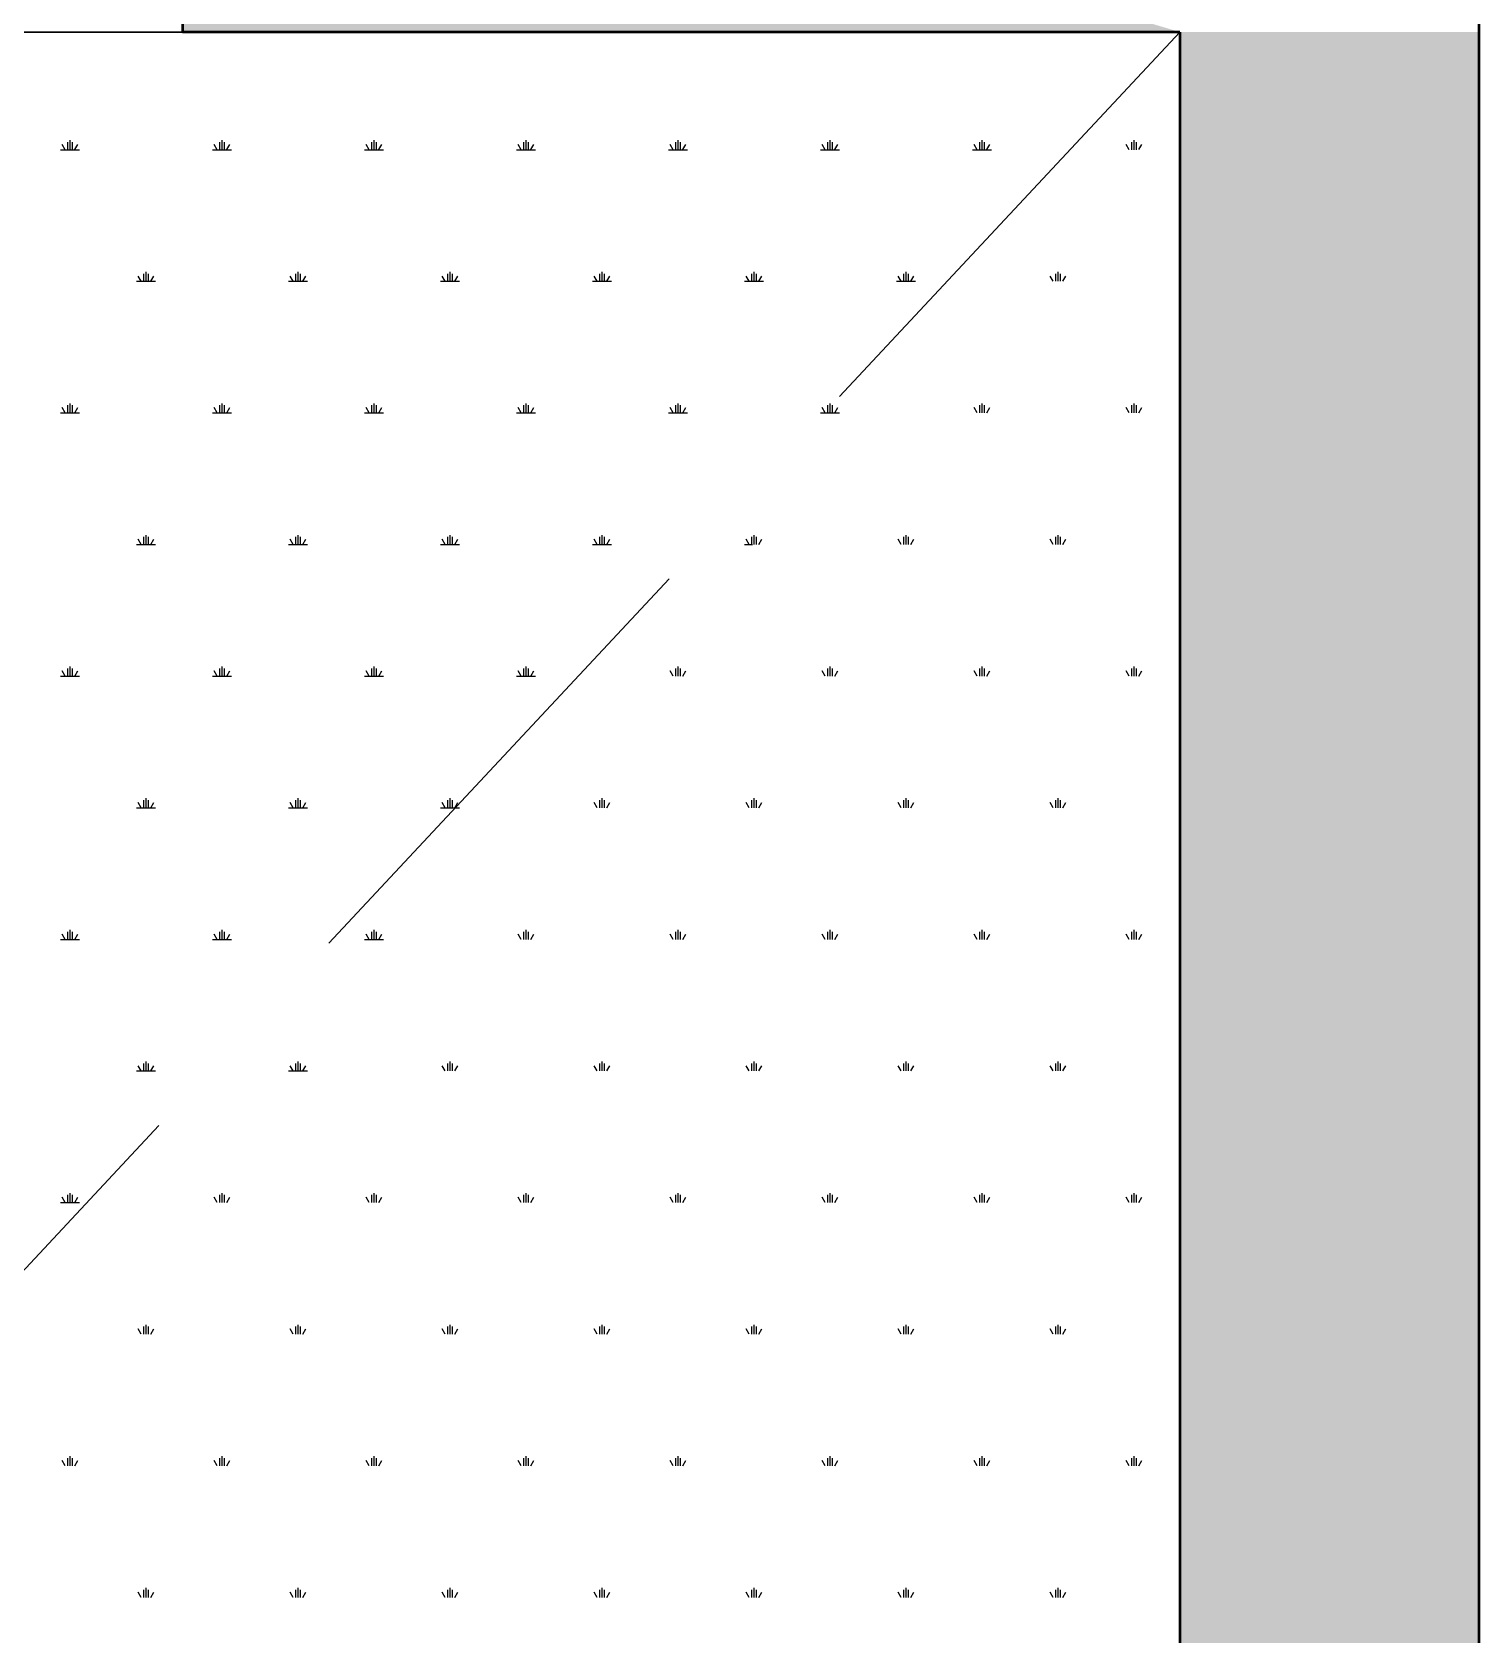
# Model space of a CAD drawing. Header units: millimetres. Extents: x 2999.9 to 3041.9, y 869.6 to 906.3.
# Drawn here: x 3037.994 to 3038.719, y 897.034 to 897.838 of the extents above; entities that cross this region are included whole.
import ezdxf

# ---------------------------------------------------------------- set-up
doc = ezdxf.new("R2010")
doc.units = ezdxf.units.MM
doc.linetypes.add('HIDDEN', pattern=[0.375, 0.25, -0.125])
doc.layers.add('mori', color=166, linetype='Continuous', lineweight=30)

msp = doc.modelspace()

# ---------------------------------------------------------------- linework, layer by layer
at = {"color": 253, "linetype": 'HIDDEN', "lineweight": 0}
msp.add_line((3038.56921, 897.83752), (3035.76921, 894.83817), dxfattribs=at)
at = {"color": 41, "lineweight": 30}
msp.add_line((3038.06921, 897.83752), (3036.56921, 897.83752), dxfattribs=at)
at = {"color": 76, "linetype": 'Continuous'}
for p, q in [((3038.00815, 897.77855), (3038.01767, 897.77855)), ((3038.01053, 897.77855), (3038.009, 897.78119)), ((3038.01172, 897.77855), (3038.01172, 897.78236)), ((3038.01291, 897.77855), (3038.01291, 897.78332)), ((3038.0141, 897.77855), (3038.0141, 897.78236)), ((3038.01529, 897.77856), (3038.01682, 897.7812)), ((3038.08435, 897.77855), (3038.09387, 897.77855)), ((3038.08673, 897.77855), (3038.0852, 897.78119)), ((3038.08792, 897.77855), (3038.08792, 897.78236)), ((3038.08911, 897.77855), (3038.08911, 897.78332)), ((3038.0903, 897.77855), (3038.0903, 897.78236)), ((3038.09149, 897.77856), (3038.09302, 897.7812)), ((3038.16055, 897.77855), (3038.17007, 897.77855)), ((3038.16293, 897.77855), (3038.1614, 897.78119)), ((3038.16412, 897.77855), (3038.16412, 897.78236)), ((3038.16531, 897.77855), (3038.16531, 897.78332)), ((3038.1665, 897.77855), (3038.1665, 897.78236)), ((3038.16769, 897.77856), (3038.16922, 897.7812)), ((3038.23675, 897.77855), (3038.24627, 897.77855)), ((3038.23913, 897.77855), (3038.2376, 897.78119)), ((3038.24032, 897.77855), (3038.24032, 897.78236)), ((3038.24151, 897.77855), (3038.24151, 897.78332)), ((3038.2427, 897.77855), (3038.2427, 897.78236)), ((3038.24389, 897.77856), (3038.24542, 897.7812)), ((3038.31295, 897.77855), (3038.32247, 897.77855)), ((3038.31533, 897.77855), (3038.3138, 897.78119)), ((3038.31652, 897.77855), (3038.31652, 897.78236)), ((3038.31771, 897.77855), (3038.31771, 897.78332)), ((3038.3189, 897.77855), (3038.3189, 897.78236)), ((3038.32009, 897.77856), (3038.32162, 897.7812)), ((3038.38915, 897.77855), (3038.39867, 897.77855)), ((3038.39153, 897.77855), (3038.39, 897.78119)), ((3038.39272, 897.77855), (3038.39272, 897.78236)), ((3038.39391, 897.77855), (3038.39391, 897.78332)), ((3038.3951, 897.77855), (3038.3951, 897.78236)), ((3038.39629, 897.77856), (3038.39782, 897.7812)), ((3038.46535, 897.77855), (3038.47487, 897.77855)), ((3038.46773, 897.77855), (3038.4662, 897.78119)), ((3038.46892, 897.77855), (3038.46892, 897.78236)), ((3038.47011, 897.77855), (3038.47011, 897.78332)), ((3038.4713, 897.77855), (3038.4713, 897.78236)), ((3038.47249, 897.77856), (3038.47402, 897.7812)), ((3038.54393, 897.77855), (3038.5424, 897.78119)), ((3038.54512, 897.77855), (3038.54512, 897.78236)), ((3038.54631, 897.77855), (3038.54631, 897.78332)), ((3038.5475, 897.77855), (3038.5475, 897.78236)), ((3038.54869, 897.77856), (3038.55022, 897.7812)), ((3038.04863, 897.71256), (3038.0471, 897.7152)), ((3038.04982, 897.71256), (3038.04982, 897.71637)), ((3038.05101, 897.71256), (3038.05101, 897.71733)), ((3038.0522, 897.71256), (3038.0522, 897.71637)), ((3038.05339, 897.71256), (3038.05492, 897.7152)), ((3038.12483, 897.71256), (3038.1233, 897.7152)), ((3038.12602, 897.71256), (3038.12602, 897.71637)), ((3038.12721, 897.71256), (3038.12721, 897.71733)), ((3038.1284, 897.71256), (3038.1284, 897.71637)), ((3038.12959, 897.71256), (3038.13112, 897.7152)), ((3038.20103, 897.71256), (3038.1995, 897.7152)), ((3038.20222, 897.71256), (3038.20222, 897.71637)), ((3038.20341, 897.71256), (3038.20341, 897.71733)), ((3038.2046, 897.71256), (3038.2046, 897.71637)), ((3038.20579, 897.71256), (3038.20732, 897.7152)), ((3038.27723, 897.71256), (3038.2757, 897.7152)), ((3038.27842, 897.71256), (3038.27842, 897.71637)), ((3038.27961, 897.71256), (3038.27961, 897.71733)), ((3038.2808, 897.71256), (3038.2808, 897.71637)), ((3038.28199, 897.71256), (3038.28352, 897.7152)), ((3038.35343, 897.71256), (3038.3519, 897.7152)), ((3038.35462, 897.71256), (3038.35462, 897.71637)), ((3038.35581, 897.71256), (3038.35581, 897.71733)), ((3038.357, 897.71256), (3038.357, 897.71637)), ((3038.35819, 897.71256), (3038.35972, 897.7152)), ((3038.42963, 897.71256), (3038.4281, 897.7152)), ((3038.43082, 897.71256), (3038.43082, 897.71637)), ((3038.43201, 897.71256), (3038.43201, 897.71733)), ((3038.4332, 897.71256), (3038.4332, 897.71637)), ((3038.43439, 897.71256), (3038.43592, 897.7152)), ((3038.50583, 897.71256), (3038.5043, 897.7152)), ((3038.50702, 897.71256), (3038.50702, 897.71637)), ((3038.50821, 897.71256), (3038.50821, 897.71733)), ((3038.5094, 897.71256), (3038.5094, 897.71637)), ((3038.51059, 897.71256), (3038.51212, 897.7152)), ((3038.04625, 897.71256), (3038.05577, 897.71256)), ((3038.12245, 897.71256), (3038.13197, 897.71256)), ((3038.19865, 897.71256), (3038.20817, 897.71256)), ((3038.27485, 897.71256), (3038.28437, 897.71256)), ((3038.35105, 897.71256), (3038.36057, 897.71256)), ((3038.42725, 897.71256), (3038.43677, 897.71256)), ((3038.01053, 897.64657), (3038.009, 897.64921)), ((3038.01172, 897.64657), (3038.01172, 897.65038)), ((3038.01291, 897.64657), (3038.01291, 897.65133)), ((3038.0141, 897.64657), (3038.0141, 897.65038)), ((3038.01529, 897.64657), (3038.01682, 897.64921)), ((3038.08673, 897.64657), (3038.0852, 897.64921)), ((3038.08792, 897.64657), (3038.08792, 897.65038)), ((3038.08911, 897.64657), (3038.08911, 897.65133)), ((3038.0903, 897.64657), (3038.0903, 897.65038)), ((3038.09149, 897.64657), (3038.09302, 897.64921)), ((3038.16293, 897.64657), (3038.1614, 897.64921)), ((3038.16412, 897.64657), (3038.16412, 897.65038)), ((3038.16531, 897.64657), (3038.16531, 897.65133)), ((3038.1665, 897.64657), (3038.1665, 897.65038)), ((3038.16769, 897.64657), (3038.16922, 897.64921)), ((3038.23913, 897.64657), (3038.2376, 897.64921)), ((3038.24032, 897.64657), (3038.24032, 897.65038)), ((3038.24151, 897.64657), (3038.24151, 897.65133)), ((3038.2427, 897.64657), (3038.2427, 897.65038)), ((3038.24389, 897.64657), (3038.24542, 897.64921)), ((3038.31533, 897.64657), (3038.3138, 897.64921)), ((3038.31652, 897.64657), (3038.31652, 897.65038)), ((3038.31771, 897.64657), (3038.31771, 897.65133)), ((3038.3189, 897.64657), (3038.3189, 897.65038)), ((3038.32009, 897.64657), (3038.32162, 897.64921)), ((3038.39153, 897.64657), (3038.39, 897.64921)), ((3038.39272, 897.64657), (3038.39272, 897.65038)), ((3038.39391, 897.64657), (3038.39391, 897.65133)), ((3038.3951, 897.64657), (3038.3951, 897.65038)), ((3038.39629, 897.64657), (3038.39782, 897.64921)), ((3038.46773, 897.64657), (3038.4662, 897.64921)), ((3038.46892, 897.64657), (3038.46892, 897.65038)), ((3038.47011, 897.64657), (3038.47011, 897.65133)), ((3038.4713, 897.64657), (3038.4713, 897.65038)), ((3038.47249, 897.64657), (3038.47402, 897.64921)), ((3038.54393, 897.64657), (3038.5424, 897.64921)), ((3038.54512, 897.64657), (3038.54512, 897.65038)), ((3038.54631, 897.64657), (3038.54631, 897.65133)), ((3038.5475, 897.64657), (3038.5475, 897.65038)), ((3038.54869, 897.64657), (3038.55022, 897.64921)), ((3038.00815, 897.64657), (3038.01767, 897.64657)), ((3038.08435, 897.64657), (3038.09387, 897.64657)), ((3038.16055, 897.64657), (3038.17007, 897.64657)), ((3038.23675, 897.64657), (3038.24627, 897.64657)), ((3038.31295, 897.64657), (3038.32247, 897.64657)), ((3038.38915, 897.64657), (3038.39867, 897.64657)), ((3038.05101, 897.58058), (3038.05101, 897.58534)), ((3038.12721, 897.58058), (3038.12721, 897.58534)), ((3038.20341, 897.58058), (3038.20341, 897.58534)), ((3038.27961, 897.58058), (3038.27961, 897.58534)), ((3038.35581, 897.5815), (3038.35581, 897.58534)), ((3038.43201, 897.58058), (3038.43201, 897.58534)), ((3038.50821, 897.58058), (3038.50821, 897.58534)), ((3038.04625, 897.58058), (3038.05577, 897.58058)), ((3038.04863, 897.58058), (3038.0471, 897.58322)), ((3038.04982, 897.58058), (3038.04982, 897.58439)), ((3038.0522, 897.58058), (3038.0522, 897.58439)), ((3038.05339, 897.58058), (3038.05492, 897.58322)), ((3038.12245, 897.58058), (3038.13197, 897.58058)), ((3038.12483, 897.58058), (3038.1233, 897.58322)), ((3038.12602, 897.58058), (3038.12602, 897.58439)), ((3038.1284, 897.58058), (3038.1284, 897.58439)), ((3038.12959, 897.58058), (3038.13112, 897.58322)), ((3038.19865, 897.58058), (3038.20817, 897.58058)), ((3038.20103, 897.58058), (3038.1995, 897.58322)), ((3038.20222, 897.58058), (3038.20222, 897.58439)), ((3038.2046, 897.58058), (3038.2046, 897.58439)), ((3038.20579, 897.58058), (3038.20732, 897.58322)), ((3038.27485, 897.58058), (3038.28437, 897.58058)), ((3038.27723, 897.58058), (3038.2757, 897.58322)), ((3038.27842, 897.58058), (3038.27842, 897.58439)), ((3038.2808, 897.58058), (3038.2808, 897.58439)), ((3038.28199, 897.58058), (3038.28352, 897.58322)), ((3038.35105, 897.58058), (3038.35505, 897.58058)), ((3038.35343, 897.58058), (3038.3519, 897.58322)), ((3038.35462, 897.58058), (3038.35462, 897.58439)), ((3038.35581, 897.58058), (3038.35581, 897.5815)), ((3038.357, 897.58293), (3038.357, 897.58439)), ((3038.357, 897.58058), (3038.357, 897.58293)), ((3038.35819, 897.58058), (3038.35972, 897.58322)), ((3038.42963, 897.58058), (3038.4281, 897.58322)), ((3038.43082, 897.58058), (3038.43082, 897.58439)), ((3038.4332, 897.58058), (3038.4332, 897.58439)), ((3038.43439, 897.58058), (3038.43592, 897.58322)), ((3038.50583, 897.58058), (3038.5043, 897.58322)), ((3038.50702, 897.58058), (3038.50702, 897.58439)), ((3038.5094, 897.58058), (3038.5094, 897.58439)), ((3038.51059, 897.58058), (3038.51212, 897.58322)), ((3038.00815, 897.51459), (3038.01767, 897.51459)), ((3038.01053, 897.51459), (3038.009, 897.51723)), ((3038.01172, 897.51459), (3038.01172, 897.5184)), ((3038.01291, 897.51459), (3038.01291, 897.51935)), ((3038.0141, 897.51459), (3038.0141, 897.5184)), ((3038.01529, 897.51459), (3038.01682, 897.51723)), ((3038.08435, 897.51459), (3038.09387, 897.51459)), ((3038.08673, 897.51459), (3038.0852, 897.51723)), ((3038.08792, 897.51459), (3038.08792, 897.5184)), ((3038.08911, 897.51459), (3038.08911, 897.51935)), ((3038.0903, 897.51459), (3038.0903, 897.5184)), ((3038.09149, 897.51459), (3038.09302, 897.51723)), ((3038.16055, 897.51459), (3038.17007, 897.51459)), ((3038.16293, 897.51459), (3038.1614, 897.51723)), ((3038.16412, 897.51459), (3038.16412, 897.5184)), ((3038.16531, 897.51459), (3038.16531, 897.51935)), ((3038.1665, 897.51459), (3038.1665, 897.5184)), ((3038.16769, 897.51459), (3038.16922, 897.51723)), ((3038.23675, 897.51459), (3038.24627, 897.51459)), ((3038.23913, 897.51459), (3038.2376, 897.51723)), ((3038.24032, 897.51459), (3038.24032, 897.5184)), ((3038.24151, 897.51459), (3038.24151, 897.51935)), ((3038.2427, 897.51459), (3038.2427, 897.5184)), ((3038.24389, 897.51459), (3038.24542, 897.51723)), ((3038.31533, 897.51459), (3038.3138, 897.51723)), ((3038.31652, 897.51459), (3038.31652, 897.5184)), ((3038.31771, 897.51459), (3038.31771, 897.51935)), ((3038.3189, 897.51459), (3038.3189, 897.5184)), ((3038.32009, 897.51459), (3038.32162, 897.51723)), ((3038.39153, 897.51459), (3038.39, 897.51723)), ((3038.39272, 897.51459), (3038.39272, 897.5184)), ((3038.39391, 897.51459), (3038.39391, 897.51935)), ((3038.3951, 897.51459), (3038.3951, 897.5184)), ((3038.39629, 897.51459), (3038.39782, 897.51723)), ((3038.46773, 897.51459), (3038.4662, 897.51723)), ((3038.46892, 897.51459), (3038.46892, 897.5184)), ((3038.47011, 897.51459), (3038.47011, 897.51935)), ((3038.4713, 897.51459), (3038.4713, 897.5184)), ((3038.47249, 897.51459), (3038.47402, 897.51723)), ((3038.54393, 897.51459), (3038.5424, 897.51723)), ((3038.54512, 897.51459), (3038.54512, 897.5184)), ((3038.54631, 897.51459), (3038.54631, 897.51935)), ((3038.5475, 897.51459), (3038.5475, 897.5184)), ((3038.54869, 897.51459), (3038.55022, 897.51723)), ((3038.04625, 897.4486), (3038.05577, 897.4486)), ((3038.04863, 897.4486), (3038.0471, 897.45124)), ((3038.04982, 897.4486), (3038.04982, 897.45241)), ((3038.05101, 897.4486), (3038.05101, 897.45336)), ((3038.0522, 897.4486), (3038.0522, 897.45241)), ((3038.05339, 897.4486), (3038.05492, 897.45124)), ((3038.12245, 897.4486), (3038.13197, 897.4486)), ((3038.12483, 897.4486), (3038.1233, 897.45124)), ((3038.12602, 897.4486), (3038.12602, 897.45241)), ((3038.12721, 897.4486), (3038.12721, 897.45336)), ((3038.1284, 897.4486), (3038.1284, 897.45241)), ((3038.12959, 897.4486), (3038.13112, 897.45124)), ((3038.19865, 897.4486), (3038.20817, 897.4486)), ((3038.20103, 897.4486), (3038.1995, 897.45124)), ((3038.20222, 897.4486), (3038.20222, 897.45241)), ((3038.20341, 897.4486), (3038.20341, 897.45336)), ((3038.2046, 897.4486), (3038.2046, 897.45241)), ((3038.20579, 897.4486), (3038.20732, 897.45124)), ((3038.27723, 897.4486), (3038.2757, 897.45124)), ((3038.27842, 897.4486), (3038.27842, 897.45241)), ((3038.27961, 897.4486), (3038.27961, 897.45336)), ((3038.2808, 897.4486), (3038.2808, 897.45241)), ((3038.28199, 897.4486), (3038.28352, 897.45124)), ((3038.35343, 897.4486), (3038.3519, 897.45124)), ((3038.35462, 897.4486), (3038.35462, 897.45241)), ((3038.35581, 897.4486), (3038.35581, 897.45336)), ((3038.357, 897.4486), (3038.357, 897.45241)), ((3038.35819, 897.4486), (3038.35972, 897.45124)), ((3038.42963, 897.4486), (3038.4281, 897.45124)), ((3038.43082, 897.4486), (3038.43082, 897.45241)), ((3038.43201, 897.4486), (3038.43201, 897.45336)), ((3038.4332, 897.4486), (3038.4332, 897.45241)), ((3038.43439, 897.4486), (3038.43592, 897.45124)), ((3038.50583, 897.4486), (3038.5043, 897.45124)), ((3038.50702, 897.4486), (3038.50702, 897.45241)), ((3038.50821, 897.4486), (3038.50821, 897.45336)), ((3038.5094, 897.4486), (3038.5094, 897.45241)), ((3038.51059, 897.4486), (3038.51212, 897.45124)), ((3038.01053, 897.38261), (3038.009, 897.38525)), ((3038.01172, 897.38261), (3038.01172, 897.38642)), ((3038.01291, 897.38261), (3038.01291, 897.38737)), ((3038.0141, 897.38261), (3038.0141, 897.38642)), ((3038.01529, 897.38261), (3038.01682, 897.38525)), ((3038.08673, 897.38261), (3038.0852, 897.38525)), ((3038.08792, 897.38261), (3038.08792, 897.38642)), ((3038.08911, 897.38261), (3038.08911, 897.38737)), ((3038.0903, 897.38261), (3038.0903, 897.38642)), ((3038.09149, 897.38261), (3038.09302, 897.38525)), ((3038.16293, 897.38261), (3038.1614, 897.38525)), ((3038.16412, 897.38261), (3038.16412, 897.38642)), ((3038.16531, 897.38261), (3038.16531, 897.38737)), ((3038.1665, 897.38261), (3038.1665, 897.38642)), ((3038.16769, 897.38261), (3038.16922, 897.38525)), ((3038.23913, 897.38261), (3038.2376, 897.38525)), ((3038.24032, 897.38261), (3038.24032, 897.38642)), ((3038.24151, 897.38261), (3038.24151, 897.38737)), ((3038.2427, 897.38261), (3038.2427, 897.38642)), ((3038.24389, 897.38261), (3038.24542, 897.38525)), ((3038.31533, 897.38261), (3038.3138, 897.38525)), ((3038.31652, 897.38261), (3038.31652, 897.38642)), ((3038.31771, 897.38261), (3038.31771, 897.38737)), ((3038.3189, 897.38261), (3038.3189, 897.38642)), ((3038.32009, 897.38261), (3038.32162, 897.38525)), ((3038.39153, 897.38261), (3038.39, 897.38525)), ((3038.39272, 897.38261), (3038.39272, 897.38642)), ((3038.39391, 897.38261), (3038.39391, 897.38737)), ((3038.3951, 897.38261), (3038.3951, 897.38642)), ((3038.39629, 897.38261), (3038.39782, 897.38525)), ((3038.46773, 897.38261), (3038.4662, 897.38525)), ((3038.46892, 897.38261), (3038.46892, 897.38642)), ((3038.47011, 897.38261), (3038.47011, 897.38737)), ((3038.4713, 897.38261), (3038.4713, 897.38642)), ((3038.47249, 897.38261), (3038.47402, 897.38525)), ((3038.54393, 897.38261), (3038.5424, 897.38525)), ((3038.54512, 897.38261), (3038.54512, 897.38642)), ((3038.54631, 897.38261), (3038.54631, 897.38737)), ((3038.5475, 897.38261), (3038.5475, 897.38642)), ((3038.54869, 897.38261), (3038.55022, 897.38525)), ((3038.00815, 897.38261), (3038.01767, 897.38261)), ((3038.08435, 897.38261), (3038.09387, 897.38261)), ((3038.16055, 897.38261), (3038.17007, 897.38261)), ((3038.04982, 897.31662), (3038.04982, 897.32043)), ((3038.05101, 897.31662), (3038.05101, 897.32138)), ((3038.0522, 897.31662), (3038.0522, 897.32043)), ((3038.12602, 897.31662), (3038.12602, 897.32043)), ((3038.12721, 897.31662), (3038.12721, 897.32138)), ((3038.1284, 897.31662), (3038.1284, 897.32043)), ((3038.20222, 897.31662), (3038.20222, 897.32043)), ((3038.20341, 897.31662), (3038.20341, 897.32138)), ((3038.2046, 897.31662), (3038.2046, 897.32043)), ((3038.27842, 897.31662), (3038.27842, 897.32043)), ((3038.27961, 897.31662), (3038.27961, 897.32138)), ((3038.2808, 897.31662), (3038.2808, 897.32043)), ((3038.35462, 897.31662), (3038.35462, 897.32043)), ((3038.35581, 897.31662), (3038.35581, 897.32138)), ((3038.357, 897.31662), (3038.357, 897.32043)), ((3038.43082, 897.31662), (3038.43082, 897.32043)), ((3038.43201, 897.31662), (3038.43201, 897.32138)), ((3038.4332, 897.31662), (3038.4332, 897.32043)), ((3038.50702, 897.31662), (3038.50702, 897.32043)), ((3038.50821, 897.31662), (3038.50821, 897.32138)), ((3038.5094, 897.31662), (3038.5094, 897.32043)), ((3038.04625, 897.31662), (3038.05577, 897.31662)), ((3038.04863, 897.31662), (3038.0471, 897.31926)), ((3038.05339, 897.31662), (3038.05492, 897.31926)), ((3038.12245, 897.31662), (3038.13197, 897.31662)), ((3038.12483, 897.31662), (3038.1233, 897.31926)), ((3038.12959, 897.31662), (3038.13112, 897.31926)), ((3038.20103, 897.31662), (3038.1995, 897.31926)), ((3038.20579, 897.31662), (3038.20732, 897.31926)), ((3038.27723, 897.31662), (3038.2757, 897.31926)), ((3038.28199, 897.31662), (3038.28352, 897.31926)), ((3038.35343, 897.31662), (3038.3519, 897.31926)), ((3038.35819, 897.31662), (3038.35972, 897.31926)), ((3038.42963, 897.31662), (3038.4281, 897.31926)), ((3038.43439, 897.31662), (3038.43592, 897.31926)), ((3038.50583, 897.31662), (3038.5043, 897.31926)), ((3038.51059, 897.31662), (3038.51212, 897.31926)), ((3038.01291, 897.25062), (3038.01291, 897.25539)), ((3038.08911, 897.25062), (3038.08911, 897.25539)), ((3038.16531, 897.25062), (3038.16531, 897.25539)), ((3038.24151, 897.25062), (3038.24151, 897.25539)), ((3038.31771, 897.25062), (3038.31771, 897.25539)), ((3038.39391, 897.25062), (3038.39391, 897.25539)), ((3038.47011, 897.25062), (3038.47011, 897.25539)), ((3038.54631, 897.25062), (3038.54631, 897.25539)), ((3038.00815, 897.25062), (3038.01767, 897.25062)), ((3038.01053, 897.25062), (3038.009, 897.25326)), ((3038.01172, 897.25062), (3038.01172, 897.25443)), ((3038.0141, 897.25062), (3038.0141, 897.25443)), ((3038.01529, 897.25063), (3038.01682, 897.25327)), ((3038.08673, 897.25062), (3038.0852, 897.25326)), ((3038.08792, 897.25062), (3038.08792, 897.25443)), ((3038.0903, 897.25062), (3038.0903, 897.25443)), ((3038.09149, 897.25063), (3038.09302, 897.25327)), ((3038.16293, 897.25062), (3038.1614, 897.25326)), ((3038.16412, 897.25062), (3038.16412, 897.25443)), ((3038.1665, 897.25062), (3038.1665, 897.25443)), ((3038.16769, 897.25063), (3038.16922, 897.25327)), ((3038.23913, 897.25062), (3038.2376, 897.25326)), ((3038.24032, 897.25062), (3038.24032, 897.25443)), ((3038.2427, 897.25062), (3038.2427, 897.25443)), ((3038.24389, 897.25063), (3038.24542, 897.25327)), ((3038.31533, 897.25062), (3038.3138, 897.25326)), ((3038.31652, 897.25062), (3038.31652, 897.25443)), ((3038.3189, 897.25062), (3038.3189, 897.25443)), ((3038.32009, 897.25063), (3038.32162, 897.25327)), ((3038.39153, 897.25062), (3038.39, 897.25326)), ((3038.39272, 897.25062), (3038.39272, 897.25443)), ((3038.3951, 897.25062), (3038.3951, 897.25443)), ((3038.39629, 897.25063), (3038.39782, 897.25327)), ((3038.46773, 897.25062), (3038.4662, 897.25326)), ((3038.46892, 897.25062), (3038.46892, 897.25443)), ((3038.4713, 897.25062), (3038.4713, 897.25443)), ((3038.47249, 897.25063), (3038.47402, 897.25327)), ((3038.54393, 897.25062), (3038.5424, 897.25326)), ((3038.54512, 897.25062), (3038.54512, 897.25443)), ((3038.5475, 897.25062), (3038.5475, 897.25443)), ((3038.54869, 897.25063), (3038.55022, 897.25327)), ((3038.04863, 897.18463), (3038.0471, 897.18727)), ((3038.04982, 897.18463), (3038.04982, 897.18844)), ((3038.05101, 897.18463), (3038.05101, 897.1894)), ((3038.0522, 897.18463), (3038.0522, 897.18844)), ((3038.05339, 897.18464), (3038.05492, 897.18728)), ((3038.12483, 897.18463), (3038.1233, 897.18727)), ((3038.12602, 897.18463), (3038.12602, 897.18844)), ((3038.12721, 897.18463), (3038.12721, 897.1894)), ((3038.1284, 897.18463), (3038.1284, 897.18844)), ((3038.12959, 897.18464), (3038.13112, 897.18728)), ((3038.20103, 897.18463), (3038.1995, 897.18727)), ((3038.20222, 897.18463), (3038.20222, 897.18844)), ((3038.20341, 897.18463), (3038.20341, 897.1894)), ((3038.2046, 897.18463), (3038.2046, 897.18844)), ((3038.20579, 897.18464), (3038.20732, 897.18728)), ((3038.27723, 897.18463), (3038.2757, 897.18727)), ((3038.27842, 897.18463), (3038.27842, 897.18844)), ((3038.27961, 897.18463), (3038.27961, 897.1894)), ((3038.2808, 897.18463), (3038.2808, 897.18844)), ((3038.28199, 897.18464), (3038.28352, 897.18728)), ((3038.35343, 897.18463), (3038.3519, 897.18727)), ((3038.35462, 897.18463), (3038.35462, 897.18844)), ((3038.35581, 897.18463), (3038.35581, 897.1894)), ((3038.357, 897.18463), (3038.357, 897.18844)), ((3038.35819, 897.18464), (3038.35972, 897.18728)), ((3038.42963, 897.18463), (3038.4281, 897.18727)), ((3038.43082, 897.18463), (3038.43082, 897.18844)), ((3038.43201, 897.18463), (3038.43201, 897.1894)), ((3038.4332, 897.18463), (3038.4332, 897.18844)), ((3038.43439, 897.18464), (3038.43592, 897.18728)), ((3038.50583, 897.18463), (3038.5043, 897.18727)), ((3038.50702, 897.18463), (3038.50702, 897.18844)), ((3038.50821, 897.18463), (3038.50821, 897.1894)), ((3038.5094, 897.18463), (3038.5094, 897.18844)), ((3038.51059, 897.18464), (3038.51212, 897.18728)), ((3038.01053, 897.11864), (3038.009, 897.12128)), ((3038.01172, 897.11864), (3038.01172, 897.12245)), ((3038.01291, 897.11864), (3038.01291, 897.12341)), ((3038.0141, 897.11864), (3038.0141, 897.12245)), ((3038.01529, 897.11864), (3038.01682, 897.12128)), ((3038.08673, 897.11864), (3038.0852, 897.12128)), ((3038.08792, 897.11864), (3038.08792, 897.12245)), ((3038.08911, 897.11864), (3038.08911, 897.12341)), ((3038.0903, 897.11864), (3038.0903, 897.12245)), ((3038.09149, 897.11864), (3038.09302, 897.12128)), ((3038.16293, 897.11864), (3038.1614, 897.12128)), ((3038.16412, 897.11864), (3038.16412, 897.12245)), ((3038.16531, 897.11864), (3038.16531, 897.12341)), ((3038.1665, 897.11864), (3038.1665, 897.12245)), ((3038.16769, 897.11864), (3038.16922, 897.12128)), ((3038.23913, 897.11864), (3038.2376, 897.12128)), ((3038.24032, 897.11864), (3038.24032, 897.12245)), ((3038.24151, 897.11864), (3038.24151, 897.12341)), ((3038.2427, 897.11864), (3038.2427, 897.12245)), ((3038.24389, 897.11864), (3038.24542, 897.12128)), ((3038.31533, 897.11864), (3038.3138, 897.12128)), ((3038.31652, 897.11864), (3038.31652, 897.12245)), ((3038.31771, 897.11864), (3038.31771, 897.12341)), ((3038.3189, 897.11864), (3038.3189, 897.12245)), ((3038.32009, 897.11864), (3038.32162, 897.12128)), ((3038.39153, 897.11864), (3038.39, 897.12128)), ((3038.39272, 897.11864), (3038.39272, 897.12245)), ((3038.39391, 897.11864), (3038.39391, 897.12341)), ((3038.3951, 897.11864), (3038.3951, 897.12245)), ((3038.39629, 897.11864), (3038.39782, 897.12128)), ((3038.46773, 897.11864), (3038.4662, 897.12128)), ((3038.46892, 897.11864), (3038.46892, 897.12245)), ((3038.47011, 897.11864), (3038.47011, 897.12341)), ((3038.4713, 897.11864), (3038.4713, 897.12245)), ((3038.47249, 897.11864), (3038.47402, 897.12128)), ((3038.54393, 897.11864), (3038.5424, 897.12128)), ((3038.54512, 897.11864), (3038.54512, 897.12245)), ((3038.54631, 897.11864), (3038.54631, 897.12341)), ((3038.5475, 897.11864), (3038.5475, 897.12245)), ((3038.54869, 897.11864), (3038.55022, 897.12128)), ((3038.04863, 897.05265), (3038.0471, 897.05529)), ((3038.04982, 897.05265), (3038.04982, 897.05646)), ((3038.05101, 897.05265), (3038.05101, 897.05741)), ((3038.0522, 897.05265), (3038.0522, 897.05646)), ((3038.05339, 897.05265), (3038.05492, 897.05529)), ((3038.12483, 897.05265), (3038.1233, 897.05529)), ((3038.12602, 897.05265), (3038.12602, 897.05646)), ((3038.12721, 897.05265), (3038.12721, 897.05741)), ((3038.1284, 897.05265), (3038.1284, 897.05646)), ((3038.12959, 897.05265), (3038.13112, 897.05529)), ((3038.20103, 897.05265), (3038.1995, 897.05529)), ((3038.20222, 897.05265), (3038.20222, 897.05646)), ((3038.20341, 897.05265), (3038.20341, 897.05741)), ((3038.2046, 897.05265), (3038.2046, 897.05646)), ((3038.20579, 897.05265), (3038.20732, 897.05529)), ((3038.27723, 897.05265), (3038.2757, 897.05529)), ((3038.27842, 897.05265), (3038.27842, 897.05646)), ((3038.27961, 897.05265), (3038.27961, 897.05741)), ((3038.2808, 897.05265), (3038.2808, 897.05646)), ((3038.28199, 897.05265), (3038.28352, 897.05529)), ((3038.35343, 897.05265), (3038.3519, 897.05529)), ((3038.35462, 897.05265), (3038.35462, 897.05646)), ((3038.35581, 897.05265), (3038.35581, 897.05741)), ((3038.357, 897.05265), (3038.357, 897.05646)), ((3038.35819, 897.05265), (3038.35972, 897.05529)), ((3038.42963, 897.05265), (3038.4281, 897.05529)), ((3038.43082, 897.05265), (3038.43082, 897.05646)), ((3038.43201, 897.05265), (3038.43201, 897.05741)), ((3038.4332, 897.05265), (3038.4332, 897.05646)), ((3038.43439, 897.05265), (3038.43592, 897.05529)), ((3038.50583, 897.05265), (3038.5043, 897.05529)), ((3038.50702, 897.05265), (3038.50702, 897.05646)), ((3038.50821, 897.05265), (3038.50821, 897.05741)), ((3038.5094, 897.05265), (3038.5094, 897.05646)), ((3038.51059, 897.05265), (3038.51212, 897.05529))]:
    msp.add_line(p, q, dxfattribs=at)
at = {"color": 0, "linetype": 'Continuous'}
for points in [[(3038.06921, 897.83752), (3038.06921, 897.98752), (3038.56921, 897.83752)], [(3038.56921, 894.83817), (3038.56921, 897.83752), (3038.71921, 894.68817)], [(3038.71921, 894.68817), (3038.56921, 897.83752), (3038.71921, 897.83752)]]:
    msp.add_solid(points, dxfattribs=at)
at = {"layer": 'mori', "color": 152, "lineweight": 50}
for p, q in [((3038.71921, 902.03817), (3038.71921, 894.68817)), ((3038.06921, 897.98752), (3038.06921, 897.83752)), ((3038.56921, 897.83752), (3038.06921, 897.83752)), ((3038.56921, 897.83752), (3038.56921, 894.83817))]:
    msp.add_line(p, q, dxfattribs=at)

doc.saveas('drawing.dxf')
